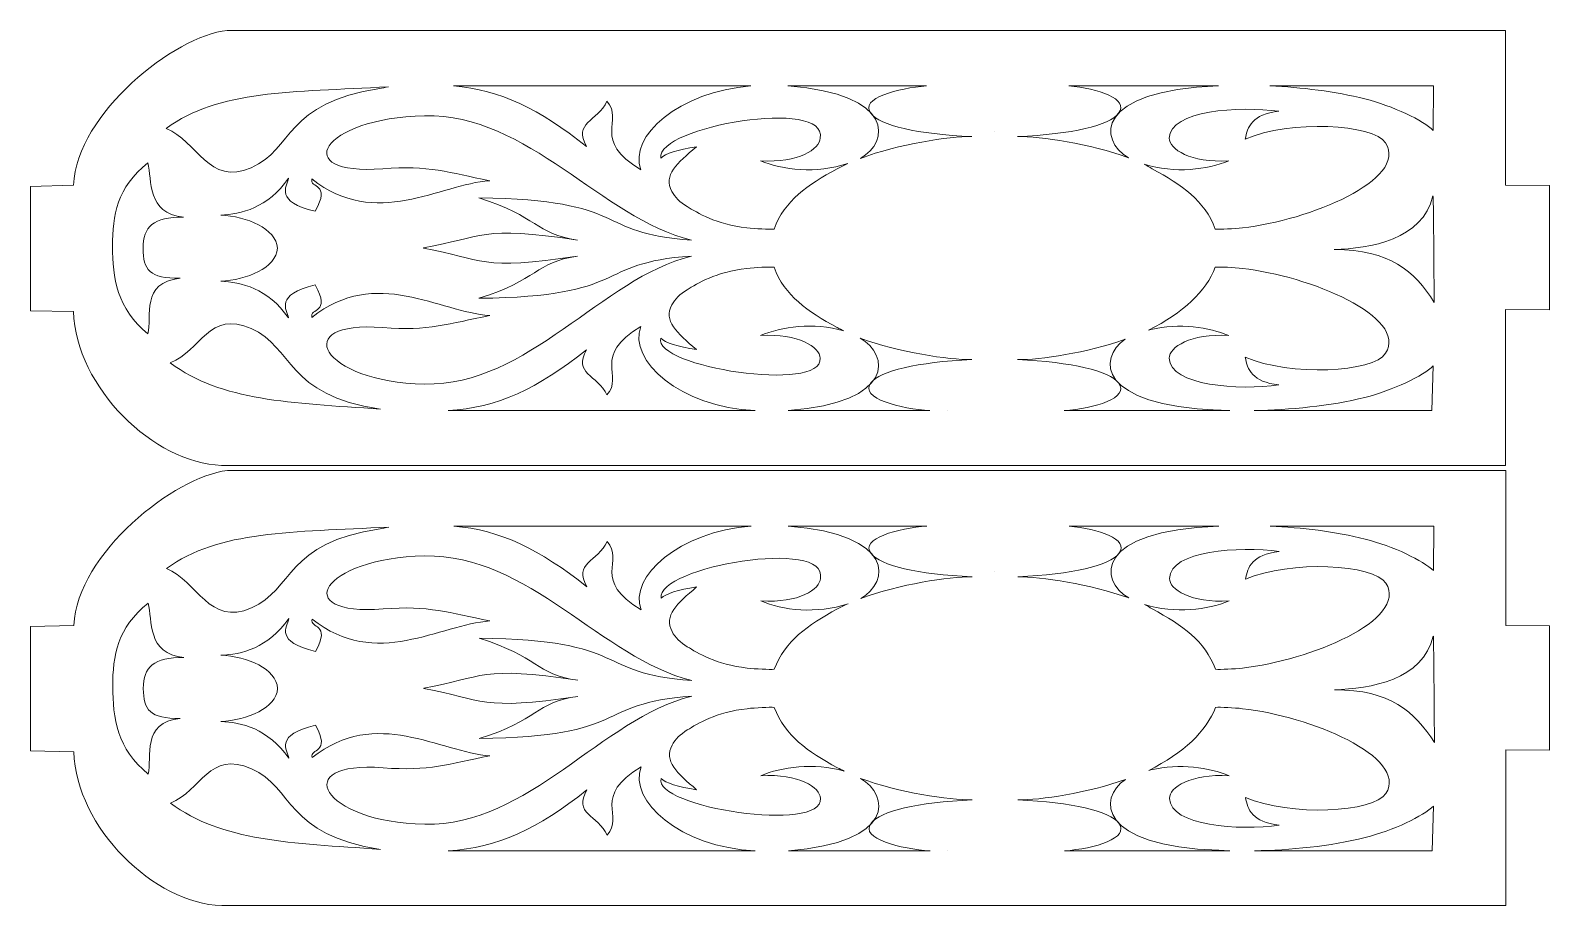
# Model space of a CAD drawing. Header units: millimetres. Extents: x -133 to 298, y -326 to 131.
# Drawn here: x -33.9 to 56.1, y -179.8 to -127.9 of the extents above; entities that cross this region are included whole.
import ezdxf

# ---------------------------------------------------------------- set-up
doc = ezdxf.new("R2010")
doc.units = ezdxf.units.MM
doc.header["$MEASUREMENT"] = 0
doc.layers.add('Layer 1', color=7, linetype='Continuous')

msp = doc.modelspace()

# ---------------------------------------------------------------- linework, layer by layer
at = {"layer": 'Layer 1', "lineweight": 9}
for points, knots in [([(-31.3358, -137.1026), (-31.3358, -137.1026), (-33.8877, -137.1733), (-33.8877, -137.1733), (-33.8877, -137.1733), (-33.8877, -137.1733), (-33.8877, -144.5369), (-33.8877, -144.5369), (-33.8877, -144.5369), (-33.8877, -144.5369), (-31.3385, -144.5839), (-31.3385, -144.5839), (-31.3385, -144.5839), (-31.1793, -149.1111), (-26.5639, -153.5702), (-22.5744, -153.7011), (-22.5744, -153.7011), (-22.5744, -153.7011), (53.4841, -153.7011), (53.4841, -153.7011), (53.4841, -153.7011), (53.4841, -153.7011), (53.4841, -153.67), (53.4841, -153.67), (53.4841, -153.67), (53.4841, -153.67), (53.4841, -152.1153), (53.4841, -152.1153), (53.4841, -152.1153), (53.4841, -152.1153), (53.4841, -144.4715), (53.4841, -144.4715), (53.4841, -144.4715), (53.4841, -144.4715), (56.0725, -144.4886), (56.0725, -144.4886), (56.0725, -144.4886), (56.0725, -144.4886), (56.0725, -137.1252), (56.0725, -137.1252), (56.0725, -137.1252), (56.0725, -137.1252), (53.4841, -137.1026), (53.4841, -137.1026), (53.4841, -137.1026), (53.4841, -137.1026), (53.4841, -129.5187), (53.4841, -129.5187), (53.4841, -129.5187), (53.4841, -129.5187), (53.4841, -127.9329), (53.4841, -127.9329), (53.4841, -127.9329), (53.4841, -127.9329), (51.871, -127.9329), (51.871, -127.9329), (51.871, -127.9329), (51.871, -127.9329), (-22.2374, -127.9329), (-22.2374, -127.9329), (-22.2374, -127.9329), (-22.2374, -127.9329), (-22.2374, -127.9329), (-22.2374, -127.9329), (-22.2374, -127.9329), (-25.3558, -128.2675), (-31.1188, -132.8241), (-31.3358, -137.1026)], [0, 0, 0, 0, 0.0555556, 0.0555556, 0.0555556, 0.0555556, 0.1111111, 0.1111111, 0.1111111, 0.1111111, 0.1666667, 0.1666667, 0.1666667, 0.1666667, 0.2222222, 0.2222222, 0.2222222, 0.2222222, 0.2777778, 0.2777778, 0.2777778, 0.2777778, 0.3333333, 0.3333333, 0.3333333, 0.3333333, 0.3888889, 0.3888889, 0.3888889, 0.3888889, 0.4444444, 0.4444444, 0.4444444, 0.4444444, 0.5, 0.5, 0.5, 0.5, 0.5555556, 0.5555556, 0.5555556, 0.5555556, 0.6111111, 0.6111111, 0.6111111, 0.6111111, 0.6666667, 0.6666667, 0.6666667, 0.6666667, 0.7222222, 0.7222222, 0.7222222, 0.7222222, 0.7777778, 0.7777778, 0.7777778, 0.7777778, 0.8333333, 0.8333333, 0.8333333, 0.8333333, 0.8888889, 0.8888889, 0.8888889, 0.8888889, 1, 1, 1, 1]), ([(49.1874, -133.8561), (49.1874, -133.8561), (49.2129, -131.2216), (49.2129, -131.2216), (49.2129, -131.2216), (49.2129, -131.2216), (39.5206, -131.2215), (39.5206, -131.2215)], [0, 0, 0, 0, 0.3333333, 0.3333333, 0.3333333, 0.3333333, 1, 1, 1, 1]), ([(23.2208, -133.8939), (23.2208, -133.8939), (23.2208, -133.8939), (23.2208, -133.8939), (23.2208, -133.8939), (23.2208, -133.8939), (23.2208, -133.8939), (23.2208, -133.8939)], [0, 0, 0, 0, 0.3333333, 0.3333333, 0.3333333, 0.3333333, 1, 1, 1, 1]), ([(43.336, -140.9158), (45.4252, -140.8542), (48.5874, -140.3345), (49.1808, -137.7384), (49.1808, -137.7384), (49.2127, -137.5984), (49.235, -142.545), (49.2558, -144.0435)], [0, 0, 0, 0, 0.3333333, 0.3333333, 0.3333333, 0.3333333, 1, 1, 1, 1]), ([(-10.6083, -140.823), (-10.6083, -140.823), (-10.6083, -140.8397), (-10.6083, -140.8397), (-10.6083, -140.8397), (-10.6083, -140.8397), (-10.6083, -140.8397), (-10.6083, -140.8397)], [0, 0, 0, 0, 0.3333333, 0.3333333, 0.3333333, 0.3333333, 1, 1, 1, 1]), ([(38.5955, -150.4555), (38.5955, -150.4555), (49.1083, -150.4555), (49.1083, -150.4555), (49.1083, -150.4555), (49.1083, -150.4555), (49.1874, -147.8064), (49.1874, -147.8064)], [0, 0, 0, 0, 0.3333333, 0.3333333, 0.3333333, 0.3333333, 1, 1, 1, 1]), ([(-31.3203, -163.1782), (-31.3203, -163.1782), (-33.8722, -163.2489), (-33.8722, -163.2489), (-33.8722, -163.2489), (-33.8722, -163.2489), (-33.8722, -170.6125), (-33.8722, -170.6125), (-33.8722, -170.6125), (-33.8722, -170.6125), (-31.323, -170.6595), (-31.323, -170.6595), (-31.323, -170.6595), (-31.1638, -175.1867), (-26.5484, -179.6458), (-22.5589, -179.7767), (-22.5589, -179.7767), (-22.5589, -179.7767), (53.4996, -179.7767), (53.4996, -179.7767), (53.4996, -179.7767), (53.4996, -179.7767), (53.4996, -179.7456), (53.4996, -179.7456), (53.4996, -179.7456), (53.4996, -179.7456), (53.4996, -178.1909), (53.4996, -178.1909), (53.4996, -178.1909), (53.4996, -178.1909), (53.4996, -170.5471), (53.4996, -170.5471), (53.4996, -170.5471), (53.4996, -170.5471), (56.088, -170.5642), (56.088, -170.5642), (56.088, -170.5642), (56.088, -170.5642), (56.088, -163.2008), (56.088, -163.2008), (56.088, -163.2008), (56.088, -163.2008), (53.4996, -163.1782), (53.4996, -163.1782), (53.4996, -163.1782), (53.4996, -163.1782), (53.4996, -155.5943), (53.4996, -155.5943), (53.4996, -155.5943), (53.4996, -155.5943), (53.4996, -154.0085), (53.4996, -154.0085), (53.4996, -154.0085), (53.4996, -154.0085), (51.8865, -154.0085), (51.8865, -154.0085), (51.8865, -154.0085), (51.8865, -154.0085), (-22.2219, -154.0085), (-22.2219, -154.0085), (-22.2219, -154.0085), (-22.2219, -154.0085), (-22.2219, -154.0085), (-22.2219, -154.0085), (-22.2219, -154.0085), (-25.3403, -154.3431), (-31.1033, -158.8997), (-31.3203, -163.1782)], [0, 0, 0, 0, 0.0555556, 0.0555556, 0.0555556, 0.0555556, 0.1111111, 0.1111111, 0.1111111, 0.1111111, 0.1666667, 0.1666667, 0.1666667, 0.1666667, 0.2222222, 0.2222222, 0.2222222, 0.2222222, 0.2777778, 0.2777778, 0.2777778, 0.2777778, 0.3333333, 0.3333333, 0.3333333, 0.3333333, 0.3888889, 0.3888889, 0.3888889, 0.3888889, 0.4444444, 0.4444444, 0.4444444, 0.4444444, 0.5, 0.5, 0.5, 0.5, 0.5555556, 0.5555556, 0.5555556, 0.5555556, 0.6111111, 0.6111111, 0.6111111, 0.6111111, 0.6666667, 0.6666667, 0.6666667, 0.6666667, 0.7222222, 0.7222222, 0.7222222, 0.7222222, 0.7777778, 0.7777778, 0.7777778, 0.7777778, 0.8333333, 0.8333333, 0.8333333, 0.8333333, 0.8888889, 0.8888889, 0.8888889, 0.8888889, 1, 1, 1, 1]), ([(49.2029, -159.9317), (49.2029, -159.9317), (49.2284, -157.2972), (49.2284, -157.2972), (49.2284, -157.2972), (49.2284, -157.2972), (39.5361, -157.2971), (39.5361, -157.2971)], [0, 0, 0, 0, 0.3333333, 0.3333333, 0.3333333, 0.3333333, 1, 1, 1, 1]), ([(23.2363, -159.9695), (23.2363, -159.9695), (23.2363, -159.9695), (23.2363, -159.9695), (23.2363, -159.9695), (23.2363, -159.9695), (23.2363, -159.9695), (23.2363, -159.9695)], [0, 0, 0, 0, 0.3333333, 0.3333333, 0.3333333, 0.3333333, 1, 1, 1, 1]), ([(43.3515, -166.9914), (45.4407, -166.9298), (48.6029, -166.4101), (49.1963, -163.814), (49.1963, -163.814), (49.2282, -163.674), (49.2505, -168.6206), (49.2713, -170.1191)], [0, 0, 0, 0, 0.3333333, 0.3333333, 0.3333333, 0.3333333, 1, 1, 1, 1]), ([(-10.5928, -166.8986), (-10.5928, -166.8986), (-10.5928, -166.9153), (-10.5928, -166.9153), (-10.5928, -166.9153), (-10.5928, -166.9153), (-10.5928, -166.9153), (-10.5928, -166.9153)], [0, 0, 0, 0, 0.3333333, 0.3333333, 0.3333333, 0.3333333, 1, 1, 1, 1]), ([(38.611, -176.5311), (38.611, -176.5311), (49.1238, -176.5311), (49.1238, -176.5311), (49.1238, -176.5311), (49.1238, -176.5311), (49.2029, -173.882), (49.2029, -173.882)], [0, 0, 0, 0, 0.3333333, 0.3333333, 0.3333333, 0.3333333, 1, 1, 1, 1])]:
    msp.add_open_spline(points, degree=3, knots=knots, dxfattribs=at)
for points in [[(-12.6767, -131.2776), (-18.4091, -131.5896), (-22.7553, -131.4655), (-25.8484, -133.7404)], [(-13.1855, -131.3773), (-13.1017, -131.3648), (-12.8501, -131.3068), (-12.6767, -131.2776)], [(-13.1855, -131.3773), (-13.1017, -131.3648), (-12.8501, -131.3068), (-12.6767, -131.2776)], [(-12.6767, -131.2776), (-12.6767, -131.2776), (-12.6767, -131.2776), (-12.6767, -131.2776)], [(-12.6767, -131.2776), (-12.6767, -131.2776), (-12.6767, -131.2776), (-12.6767, -131.2776)], [(-8.8334, -131.2211), (-6.0534, -131.4575), (-3.755, -132.594), (-0.9433, -134.8119)], [(8.7895, -131.2213), (8.7895, -131.2213), (-8.8334, -131.2211), (-8.8334, -131.2211)], [(2.2719, -136.187), (1.5027, -134.2201), (4.5539, -131.5381), (8.7895, -131.2213)], [(8.7895, -131.2213), (8.7895, -131.2213), (8.7895, -131.2213), (8.7895, -131.2213)], [(8.7895, -131.2213), (8.7895, -131.2213), (8.7895, -131.2213), (8.7895, -131.2213)], [(19.194, -131.2214), (19.194, -131.2214), (10.9716, -131.2213), (10.9716, -131.2213)], [(10.9716, -131.2213), (17.3663, -131.7189), (16.9882, -134.549), (15.2702, -135.5137)], [(15.8851, -132.8457), (15.2052, -131.9497), (17.5011, -131.3557), (19.194, -131.2214)], [(36.4735, -131.2215), (36.4735, -131.2215), (27.6101, -131.2215), (27.6101, -131.2215)], [(27.6101, -131.2215), (29.3514, -131.3764), (31.2071, -131.9896), (30.5575, -132.8457)], [(27.6101, -131.2215), (29.3514, -131.3764), (31.2071, -131.9896), (30.5575, -132.8457)], [(31.1478, -135.4789), (29.376, -134.4489), (29.0775, -131.4932), (36.4735, -131.2215)], [(39.5206, -131.2215), (41.3734, -131.3024), (43.399, -131.5505), (45.1518, -131.9905)], [(-20.8091, -136.0711), (-18.2986, -134.9649), (-18.8089, -132.2061), (-13.1855, -131.3773)], [(-0.9433, -134.8119), (-1.7744, -133.4084), (-0.3065, -133.3318), (0.26, -132.1324)], [(0.26, -132.1324), (1.2894, -133.2839), (-0.6867, -134.4285), (2.2719, -136.187)], [(12.8821, -134.3148), (13.3795, -131.9019), (3.2004, -133.6147), (3.4477, -135.4948)], [(45.1518, -131.9905), (46.7811, -132.3992), (48.6337, -133.2845), (49.1874, -133.8561)], [(-13.0163, -136.1254), (-18.6131, -136.567), (-16.6956, -133.1049), (-10.543, -132.9904)], [(-10.543, -132.9904), (-4.3897, -132.876), (-0.0685, -139.0384), (5.2612, -140.365)], [(21.8659, -134.2255), (18.6357, -134.0848), (16.4263, -133.5591), (15.8851, -132.8457)], [(30.5575, -132.8457), (30.0158, -133.5591), (27.8062, -134.0848), (24.5761, -134.2255)], [(40.0586, -132.7272), (37.6943, -132.398), (33.5979, -132.6716), (33.5598, -134.3148)], [(38.0635, -134.3709), (38.1812, -133.6529), (38.4678, -132.9055), (40.0586, -132.7272)], [(-25.8484, -133.7404), (-24.0187, -134.4691), (-23.3121, -137.1738), (-20.8091, -136.0711)], [(23.2208, -133.8939), (23.2208, -133.8939), (23.2208, -133.8939), (23.2208, -133.8939)], [(46.377, -134.6004), (45.6764, -133.4689), (40.6995, -133.2248), (38.0635, -134.3709)], [(3.4477, -135.4948), (3.717, -135.2347), (4.4462, -134.9884), (5.5563, -134.827)], [(5.5563, -134.827), (4.3831, -135.8133), (3.6016, -136.5234), (4.0983, -137.467)], [(9.3563, -135.6559), (11.6185, -135.7904), (12.8766, -134.9603), (12.8821, -134.3148)], [(15.2702, -135.5137), (17.5469, -134.6638), (20.496, -134.2113), (21.8659, -134.2255)], [(24.5761, -134.2255), (25.9351, -134.2112), (28.8788, -134.6421), (31.1478, -135.4789)], [(33.5598, -134.3148), (33.5454, -134.9605), (34.8237, -135.7904), (37.0855, -135.6559)], [(37.8927, -139.6279), (41.8254, -139.196), (47.7322, -136.7907), (46.377, -134.6004)], [(-26.93, -135.7819), (-28.7565, -137.2526), (-29.0255, -138.8754), (-29.0255, -140.7281)], [(-24.8123, -139.0013), (-27.0239, -138.7748), (-26.667, -136.8045), (-26.93, -135.7819)], [(-26.93, -135.7819), (-26.93, -135.7819), (-26.93, -135.7819), (-26.93, -135.7819)], [(-26.93, -135.7819), (-26.93, -135.7819), (-26.93, -135.7819), (-26.93, -135.7819)], [(14.5263, -135.8172), (12.6454, -136.4516), (10.6503, -136.1991), (9.3563, -135.6559)], [(13.9009, -136.1246), (14.0972, -136.0181), (14.3071, -135.9155), (14.5263, -135.8172)], [(13.9009, -136.1246), (14.0972, -136.0181), (14.3071, -135.9155), (14.5263, -135.8172)], [(14.5263, -135.8172), (14.5263, -135.8172), (14.5263, -135.8172), (14.5263, -135.8172)], [(14.5263, -135.8172), (14.5263, -135.8172), (14.5263, -135.8172), (14.5263, -135.8172)], [(15.2702, -135.5137), (15.2702, -135.5137), (15.2702, -135.5137), (15.2702, -135.5137)], [(15.2702, -135.5137), (15.2702, -135.5137), (15.2702, -135.5137), (15.2702, -135.5137)], [(31.1478, -135.4789), (31.1478, -135.4789), (31.1478, -135.4789), (31.1478, -135.4789)], [(31.1478, -135.4789), (31.1478, -135.4789), (31.1478, -135.4789), (31.1478, -135.4789)], [(37.0855, -135.6559), (35.8266, -136.1843), (33.9088, -136.4288), (32.0738, -135.8577)], [(32.0738, -135.8577), (32.0738, -135.8577), (32.0738, -135.8577), (32.0738, -135.8577)], [(32.0738, -135.8577), (32.2506, -135.9396), (32.3804, -136.0376), (32.5408, -136.1246)], [(32.0738, -135.8577), (32.0738, -135.8577), (32.0738, -135.8577), (32.0738, -135.8577)], [(32.0738, -135.8577), (32.2506, -135.9396), (32.3804, -136.0376), (32.5408, -136.1246)], [(-22.6161, -138.8689), (-21.4182, -138.8269), (-19.8248, -138.4504), (-18.5941, -136.6954)], [(-18.5941, -136.6954), (-18.7213, -137.2064), (-19.4281, -138.0685), (-17.0178, -138.6496)], [(-17.0178, -138.6496), (-16.0624, -136.9255), (-17.3759, -137.3154), (-17.2122, -136.7286)], [(-17.2122, -136.7286), (-13.4319, -139.7581), (-9.6371, -137.0357), (-6.6865, -136.8366)], [(-6.6865, -136.8366), (-9.098, -136.3613), (-10.3061, -135.9115), (-13.0163, -136.1254)], [(10.1527, -139.704), (10.8041, -137.9996), (12.0979, -137.1041), (13.9009, -136.1246)], [(32.5408, -136.1246), (34.3445, -137.1041), (35.6382, -137.9996), (36.2895, -139.704)], [(4.0983, -137.467), (4.2779, -137.8089), (4.589, -138.1137), (5.0029, -138.3649)], [(-7.3213, -137.8583), (-3.8165, -138.9494), (-4.0011, -139.9874), (-1.4791, -140.3562)], [(5.2612, -140.365), (-0.5964, -139.953), (1.719, -137.9603), (-7.3213, -137.8583)], [(5.0029, -138.3649), (5.6117, -138.7348), (6.7056, -139.4256), (8.549, -139.6279)], [(-27.2147, -140.8386), (-27.2123, -139.5654), (-26.6121, -138.9837), (-24.8123, -139.0013)], [(-19.2602, -140.8386), (-19.3306, -139.6656), (-21.061, -138.9571), (-22.6161, -138.8689)], [(-1.4791, -140.3562), (-7.2385, -139.4669), (-7.0665, -140.1828), (-10.6083, -140.823)], [(8.549, -139.6279), (9.0456, -139.6823), (9.8738, -139.7259), (10.1527, -139.704)], [(36.2895, -139.704), (36.5684, -139.7259), (37.3969, -139.6823), (37.8927, -139.6279)], [(-29.0255, -140.7281), (-29.0255, -142.5788), (-28.7515, -144.4369), (-26.9288, -145.9066)], [(-25.0254, -142.6143), (-26.8252, -142.6322), (-27.2123, -142.1118), (-27.2147, -140.8386)], [(-22.6161, -142.7938), (-21.061, -142.7054), (-19.3306, -142.0114), (-19.2602, -140.8386)], [(-10.6083, -140.8397), (-7.0665, -141.4799), (-7.2385, -142.1956), (-1.4791, -141.3063)], [(49.2557, -144.0435), (48.0713, -142.197), (46.6232, -140.9158), (43.336, -140.9158)], [(-6.6865, -144.8259), (-9.6371, -144.627), (-13.4319, -141.9047), (-17.2122, -144.9341)], [(5.2612, -141.2977), (-0.0685, -142.6244), (-4.3897, -148.9967), (-10.543, -148.8823)], [(-7.3213, -143.8044), (1.719, -143.7023), (-0.5964, -141.7097), (5.2612, -141.2977)], [(-1.4791, -141.3063), (-4.0011, -141.6752), (-3.8165, -142.7133), (-7.3213, -143.8044)], [(8.549, -142.0348), (6.7056, -142.2371), (5.6117, -142.9277), (5.0029, -143.2978)], [(10.1527, -141.9586), (9.8738, -141.9367), (9.0456, -141.9803), (8.549, -142.0348)], [(13.9009, -145.5379), (12.0979, -144.5586), (10.8041, -143.6632), (10.1527, -141.9586)], [(36.2895, -141.9586), (35.745, -143.3828), (34.3794, -144.6613), (32.34, -145.6883)], [(37.8927, -142.0348), (37.3969, -141.9803), (36.5684, -141.9367), (36.2895, -141.9586)], [(46.377, -147.0623), (47.7322, -144.872), (41.8254, -142.4665), (37.8927, -142.0348)], [(-26.9288, -145.9066), (-26.6732, -144.9134), (-27.3676, -142.8539), (-25.0254, -142.6143)], [(-18.5941, -144.9672), (-19.8248, -143.2125), (-21.4182, -142.8358), (-22.6161, -142.7938)], [(-17.0178, -143.0131), (-19.4281, -143.5941), (-18.7213, -144.4563), (-18.5941, -144.9672)], [(-17.2122, -144.9341), (-17.3759, -144.3473), (-16.0624, -144.7372), (-17.0178, -143.0131)], [(5.0029, -143.2978), (4.589, -143.5491), (4.2779, -143.8538), (4.0983, -144.1956)], [(-20.8091, -145.5915), (-23.3121, -144.4887), (-23.7813, -146.8986), (-25.6111, -147.6272)], [(-13.0163, -145.5374), (-10.3061, -145.7511), (-9.098, -145.3012), (-6.6865, -144.8259)], [(4.0983, -144.1956), (3.6016, -145.1393), (4.3831, -145.8494), (5.5563, -146.8356)], [(-13.1583, -150.3676), (-18.7824, -149.5388), (-18.2991, -146.6978), (-20.8091, -145.5915)], [(-10.543, -148.8823), (-16.6956, -148.7678), (-18.6131, -145.0958), (-13.0163, -145.5374)], [(2.2719, -145.4761), (-0.6867, -147.2346), (1.2894, -148.3793), (0.26, -149.5306)], [(9.0273, -150.4564), (4.6206, -150.2555), (1.483, -147.4929), (2.2719, -145.4761)], [(9.3563, -146.0066), (10.5879, -145.4901), (12.4878, -145.2102), (14.2855, -145.734)], [(14.2855, -145.734), (14.1528, -145.6703), (14.0244, -145.6049), (13.9009, -145.5379)], [(14.2855, -145.734), (14.1528, -145.6703), (14.0244, -145.6049), (13.9009, -145.5379)], [(14.2855, -145.734), (14.2855, -145.734), (14.2855, -145.734), (14.2855, -145.734)], [(14.2855, -145.734), (14.2855, -145.734), (14.2855, -145.734), (14.2855, -145.734)], [(32.34, -145.6883), (32.3812, -145.6777), (32.4219, -145.6677), (32.4621, -145.6579)], [(32.34, -145.6883), (32.3812, -145.6777), (32.4219, -145.6677), (32.4621, -145.6579)], [(32.34, -145.6883), (32.34, -145.6883), (32.34, -145.6883), (32.34, -145.6883)], [(32.34, -145.6883), (32.34, -145.6883), (32.34, -145.6883), (32.34, -145.6883)], [(32.4621, -145.6579), (34.1588, -145.2527), (35.9287, -145.5214), (37.0855, -146.0066)], [(3.4477, -146.1679), (2.9555, -147.8712), (13.0741, -149.4351), (12.8821, -147.3479)], [(5.5563, -146.8356), (4.4462, -146.6743), (3.717, -146.4281), (3.4477, -146.1679)], [(12.8821, -147.3479), (12.8766, -146.7024), (11.6185, -145.8722), (9.3563, -146.0066)], [(15.2549, -146.1618), (16.9735, -147.1284), (17.38, -149.9583), (10.9874, -150.4558)], [(15.2549, -146.1618), (15.2549, -146.1618), (15.2549, -146.1618), (15.2549, -146.1618)], [(21.8659, -147.4376), (20.5013, -147.4515), (17.5281, -147.006), (15.2549, -146.1618)], [(15.2549, -146.1618), (15.2549, -146.1618), (15.2549, -146.1618), (15.2549, -146.1618)], [(30.9499, -146.2299), (28.7057, -147.0277), (25.9014, -147.4509), (24.5761, -147.4373)], [(36.4733, -150.4262), (29.2897, -150.1626), (29.3157, -147.3323), (30.9499, -146.2299)], [(30.9499, -146.2299), (30.9499, -146.2299), (30.9499, -146.2299), (30.9499, -146.2299)], [(30.9499, -146.2299), (30.9499, -146.2299), (30.9499, -146.2299), (30.9499, -146.2299)], [(37.0855, -146.0066), (34.8237, -145.8722), (33.5454, -146.7023), (33.5598, -147.3479)], [(-0.9433, -146.8514), (-3.868, -149.1589), (-6.2171, -150.2844), (-9.1544, -150.4568)], [(0.26, -149.5306), (-0.3065, -148.3313), (-1.7744, -148.2547), (-0.9433, -146.8514)], [(15.8851, -148.8174), (16.4263, -148.1037), (18.6357, -147.5781), (21.8659, -147.4376)], [(24.5761, -147.4373), (27.8062, -147.5779), (30.0158, -148.1035), (30.5575, -148.8169)], [(33.5598, -147.3479), (33.5979, -148.9912), (37.6943, -149.2647), (40.0586, -148.9355)], [(38.0635, -147.2917), (40.6995, -148.438), (45.6764, -148.1939), (46.377, -147.0623)], [(40.0586, -148.9355), (38.4678, -148.757), (38.1812, -148.0098), (38.0635, -147.2917)], [(-25.6112, -147.6272), (-22.5558, -149.8923), (-18.523, -149.9962), (-13.1583, -150.3676)], [(49.1874, -147.8064), (48.6337, -148.378), (46.7811, -149.2635), (45.1518, -149.6722)], [(19.3835, -150.4558), (17.6822, -150.3467), (15.1826, -149.7418), (15.8851, -148.8174)], [(30.5575, -148.8169), (31.2333, -149.7082), (29.1368, -150.3325), (27.3414, -150.4557)], [(45.1518, -149.6722), (43.1037, -150.1863), (40.6742, -150.4125), (38.5955, -150.4555)], [(-13.1583, -150.3676), (-13.1583, -150.3676), (-13.1583, -150.3676), (-13.1583, -150.3676)], [(-13.1583, -150.3676), (-13.1583, -150.3676), (-13.1583, -150.3676), (-13.1583, -150.3676)], [(-9.1544, -150.4568), (-9.1544, -150.4568), (-9.1544, -150.4564), (-9.1544, -150.4564)], [(-9.1544, -150.4564), (-9.1544, -150.4564), (9.0273, -150.4564), (9.0273, -150.4564)], [(-9.1544, -150.4568), (-9.1544, -150.4568), (-9.1544, -150.4564), (-9.1544, -150.4564)], [(10.9874, -150.4558), (10.9874, -150.4558), (19.3835, -150.4558), (19.3835, -150.4558)], [(20.4095, -150.4557), (20.4095, -150.4557), (20.4095, -150.4557), (20.4095, -150.4557)], [(20.4095, -150.4557), (20.4095, -150.4557), (20.4095, -150.4557), (20.4095, -150.4557)], [(27.3414, -150.4557), (27.3414, -150.4557), (37.143, -150.4555), (37.143, -150.4555)], [(37.143, -150.4555), (36.9121, -150.4517), (36.6857, -150.434), (36.4733, -150.4262)], [(37.143, -150.4555), (36.9121, -150.4517), (36.6857, -150.434), (36.4733, -150.4262)], [(38.5955, -150.4555), (38.5955, -150.4555), (38.5955, -150.4555), (38.5955, -150.4555)], [(38.5955, -150.4555), (38.5955, -150.4555), (38.5955, -150.4555), (38.5955, -150.4555)], [(-12.6612, -157.3532), (-18.3936, -157.6652), (-22.7398, -157.5411), (-25.8329, -159.816)], [(-20.7936, -162.1467), (-18.2831, -161.0405), (-18.7934, -158.2817), (-13.17, -157.4529)], [(-13.17, -157.4529), (-13.0862, -157.4404), (-12.8346, -157.3824), (-12.6612, -157.3532)], [(-13.17, -157.4529), (-13.0862, -157.4404), (-12.8346, -157.3824), (-12.6612, -157.3532)], [(-12.6612, -157.3532), (-12.6612, -157.3532), (-12.6612, -157.3532), (-12.6612, -157.3532)], [(-12.6612, -157.3532), (-12.6612, -157.3532), (-12.6612, -157.3532), (-12.6612, -157.3532)], [(-8.8179, -157.2967), (-6.0379, -157.5331), (-3.7395, -158.6696), (-0.9278, -160.8875)], [(8.805, -157.2969), (8.805, -157.2969), (-8.8179, -157.2967), (-8.8179, -157.2967)], [(2.2874, -162.2626), (1.5182, -160.2957), (4.5694, -157.6137), (8.805, -157.2969)], [(8.805, -157.2969), (8.805, -157.2969), (8.805, -157.2969), (8.805, -157.2969)], [(8.805, -157.2969), (8.805, -157.2969), (8.805, -157.2969), (8.805, -157.2969)], [(19.2095, -157.297), (19.2095, -157.297), (10.9871, -157.2969), (10.9871, -157.2969)], [(10.9871, -157.2969), (17.3818, -157.7945), (17.0037, -160.6246), (15.2857, -161.5893)], [(15.9006, -158.9213), (15.2207, -158.0253), (17.5166, -157.4313), (19.2095, -157.297)], [(36.489, -157.2971), (36.489, -157.2971), (27.6256, -157.2971), (27.6256, -157.2971)], [(27.6256, -157.2971), (29.3669, -157.452), (31.2226, -158.0652), (30.573, -158.9213)], [(27.6256, -157.2971), (29.3669, -157.452), (31.2226, -158.0652), (30.573, -158.9213)], [(31.1633, -161.5545), (29.3915, -160.5245), (29.093, -157.5688), (36.489, -157.2971)], [(39.5361, -157.2971), (41.3889, -157.378), (43.4145, -157.6261), (45.1673, -158.0661)], [(-0.9278, -160.8875), (-1.7589, -159.484), (-0.291, -159.4074), (0.2755, -158.208)], [(0.2755, -158.208), (1.3049, -159.3595), (-0.6712, -160.5041), (2.2874, -162.2626)], [(12.8976, -160.3904), (13.395, -157.9775), (3.2159, -159.6903), (3.4632, -161.5704)], [(45.1673, -158.0661), (46.7966, -158.4748), (48.6492, -159.3601), (49.2029, -159.9317)], [(-13.0008, -162.201), (-18.5976, -162.6426), (-16.6801, -159.1805), (-10.5275, -159.066)], [(-10.5275, -159.066), (-4.3742, -158.9516), (-0.053, -165.114), (5.2767, -166.4406)], [(21.8814, -160.3011), (18.6512, -160.1604), (16.4418, -159.6347), (15.9006, -158.9213)], [(30.573, -158.9213), (30.0313, -159.6347), (27.8217, -160.1604), (24.5916, -160.3011)], [(40.0741, -158.8028), (37.7098, -158.4736), (33.6134, -158.7472), (33.5753, -160.3904)], [(38.079, -160.4465), (38.1967, -159.7285), (38.4833, -158.9811), (40.0741, -158.8028)], [(-25.8329, -159.816), (-24.0032, -160.5447), (-23.2966, -163.2494), (-20.7936, -162.1467)], [(23.2363, -159.9695), (23.2363, -159.9695), (23.2363, -159.9695), (23.2363, -159.9695)], [(46.3925, -160.676), (45.6919, -159.5445), (40.715, -159.3004), (38.079, -160.4465)], [(3.4632, -161.5704), (3.7325, -161.3103), (4.4617, -161.064), (5.5718, -160.9026)], [(5.5718, -160.9026), (4.3986, -161.8889), (3.6171, -162.599), (4.1138, -163.5426)], [(9.3718, -161.7315), (11.634, -161.866), (12.8921, -161.0359), (12.8976, -160.3904)], [(15.2857, -161.5893), (17.5624, -160.7394), (20.5115, -160.2869), (21.8814, -160.3011)], [(24.5916, -160.3011), (25.9506, -160.2868), (28.8943, -160.7177), (31.1633, -161.5545)], [(33.5753, -160.3904), (33.5609, -161.0361), (34.8392, -161.866), (37.101, -161.7315)], [(37.9082, -165.7035), (41.8409, -165.2716), (47.7477, -162.8663), (46.3925, -160.676)], [(-26.9145, -161.8575), (-28.741, -163.3282), (-29.01, -164.951), (-29.01, -166.8037)], [(-24.7968, -165.0769), (-27.0084, -164.8504), (-26.6515, -162.8801), (-26.9145, -161.8575)], [(-26.9145, -161.8575), (-26.9145, -161.8575), (-26.9145, -161.8575), (-26.9145, -161.8575)], [(-26.9145, -161.8575), (-26.9145, -161.8575), (-26.9145, -161.8575), (-26.9145, -161.8575)], [(14.5418, -161.8928), (12.6609, -162.5272), (10.6658, -162.2747), (9.3718, -161.7315)], [(13.9164, -162.2002), (14.1127, -162.0937), (14.3226, -161.9911), (14.5418, -161.8928)], [(13.9164, -162.2002), (14.1127, -162.0937), (14.3226, -161.9911), (14.5418, -161.8928)], [(14.5418, -161.8928), (14.5418, -161.8928), (14.5418, -161.8928), (14.5418, -161.8928)], [(14.5418, -161.8928), (14.5418, -161.8928), (14.5418, -161.8928), (14.5418, -161.8928)], [(15.2857, -161.5893), (15.2857, -161.5893), (15.2857, -161.5893), (15.2857, -161.5893)], [(15.2857, -161.5893), (15.2857, -161.5893), (15.2857, -161.5893), (15.2857, -161.5893)], [(31.1633, -161.5545), (31.1633, -161.5545), (31.1633, -161.5545), (31.1633, -161.5545)], [(31.1633, -161.5545), (31.1633, -161.5545), (31.1633, -161.5545), (31.1633, -161.5545)], [(37.101, -161.7315), (35.8421, -162.2599), (33.9243, -162.5044), (32.0893, -161.9333)], [(32.0893, -161.9333), (32.0893, -161.9333), (32.0893, -161.9333), (32.0893, -161.9333)], [(32.0893, -161.9333), (32.2661, -162.0152), (32.3959, -162.1132), (32.5563, -162.2002)], [(32.0893, -161.9333), (32.0893, -161.9333), (32.0893, -161.9333), (32.0893, -161.9333)], [(32.0893, -161.9333), (32.2661, -162.0152), (32.3959, -162.1132), (32.5563, -162.2002)], [(-22.6006, -164.9445), (-21.4027, -164.9025), (-19.8093, -164.526), (-18.5786, -162.771)], [(-18.5786, -162.771), (-18.7058, -163.282), (-19.4126, -164.1441), (-17.0023, -164.7252)], [(-17.0023, -164.7252), (-16.0469, -163.0011), (-17.3604, -163.391), (-17.1967, -162.8042)], [(-17.1967, -162.8042), (-13.4164, -165.8337), (-9.6216, -163.1113), (-6.671, -162.9122)], [(-6.671, -162.9122), (-9.0825, -162.4369), (-10.2906, -161.9871), (-13.0008, -162.201)], [(10.1682, -165.7796), (10.8196, -164.0752), (12.1134, -163.1797), (13.9164, -162.2002)], [(32.5563, -162.2002), (34.36, -163.1797), (35.6537, -164.0752), (36.305, -165.7796)], [(4.1138, -163.5426), (4.2934, -163.8845), (4.6045, -164.1893), (5.0184, -164.4405)], [(-7.3058, -163.9339), (-3.801, -165.025), (-3.9856, -166.063), (-1.4636, -166.4318)], [(5.2767, -166.4406), (-0.5809, -166.0286), (1.7345, -164.0359), (-7.3058, -163.9339)], [(5.0184, -164.4405), (5.6272, -164.8104), (6.7211, -165.5012), (8.5645, -165.7035)], [(-27.1992, -166.9142), (-27.1968, -165.641), (-26.5966, -165.0593), (-24.7968, -165.0769)], [(-19.2447, -166.9142), (-19.3151, -165.7412), (-21.0455, -165.0327), (-22.6006, -164.9445)], [(-1.4636, -166.4318), (-7.223, -165.5425), (-7.051, -166.2584), (-10.5928, -166.8986)], [(8.5645, -165.7035), (9.0611, -165.7579), (9.8893, -165.8015), (10.1682, -165.7796)], [(36.305, -165.7796), (36.5839, -165.8015), (37.4124, -165.7579), (37.9082, -165.7035)], [(-29.01, -166.8037), (-29.01, -168.6544), (-28.736, -170.5125), (-26.9133, -171.9822)], [(-25.0099, -168.6899), (-26.8097, -168.7078), (-27.1968, -168.1874), (-27.1992, -166.9142)], [(-22.6006, -168.8694), (-21.0455, -168.781), (-19.3151, -168.087), (-19.2447, -166.9142)], [(-10.5928, -166.9153), (-7.051, -167.5555), (-7.223, -168.2712), (-1.4636, -167.3819)], [(49.2712, -170.1191), (48.0868, -168.2726), (46.6387, -166.9914), (43.3515, -166.9914)], [(-6.671, -170.9015), (-9.6216, -170.7026), (-13.4164, -167.9803), (-17.1967, -171.0097)], [(5.2767, -167.3733), (-0.053, -168.7), (-4.3742, -175.0723), (-10.5275, -174.9579)], [(-7.3058, -169.88), (1.7345, -169.7779), (-0.5809, -167.7853), (5.2767, -167.3733)], [(-1.4636, -167.3819), (-3.9856, -167.7508), (-3.801, -168.7889), (-7.3058, -169.88)], [(8.5645, -168.1104), (6.7211, -168.3127), (5.6272, -169.0033), (5.0184, -169.3734)], [(10.1682, -168.0342), (9.8893, -168.0123), (9.0611, -168.0559), (8.5645, -168.1104)], [(13.9164, -171.6135), (12.1134, -170.6342), (10.8196, -169.7388), (10.1682, -168.0342)], [(36.305, -168.0342), (35.7605, -169.4584), (34.3949, -170.7369), (32.3555, -171.7639)], [(37.9082, -168.1104), (37.4124, -168.0559), (36.5839, -168.0123), (36.305, -168.0342)], [(46.3925, -173.1379), (47.7477, -170.9476), (41.8409, -168.5421), (37.9082, -168.1104)], [(-26.9133, -171.9822), (-26.6577, -170.989), (-27.3521, -168.9295), (-25.0099, -168.6899)], [(-18.5786, -171.0428), (-19.8093, -169.2881), (-21.4027, -168.9114), (-22.6006, -168.8694)], [(-17.0023, -169.0887), (-19.4126, -169.6697), (-18.7058, -170.5319), (-18.5786, -171.0428)], [(-17.1967, -171.0097), (-17.3604, -170.4229), (-16.0469, -170.8128), (-17.0023, -169.0887)], [(5.0184, -169.3734), (4.6045, -169.6247), (4.2934, -169.9294), (4.1138, -170.2712)], [(-20.7936, -171.6671), (-23.2966, -170.5643), (-23.7658, -172.9742), (-25.5956, -173.7028)], [(-13.0008, -171.613), (-10.2906, -171.8267), (-9.0825, -171.3768), (-6.671, -170.9015)], [(4.1138, -170.2712), (3.6171, -171.2149), (4.3986, -171.925), (5.5718, -172.9112)], [(-13.1428, -176.4432), (-18.7669, -175.6144), (-18.2836, -172.7734), (-20.7936, -171.6671)], [(-10.5275, -174.9579), (-16.6801, -174.8434), (-18.5976, -171.1714), (-13.0008, -171.613)], [(2.2874, -171.5517), (-0.6712, -173.3102), (1.3049, -174.4549), (0.2755, -175.6062)], [(9.0428, -176.532), (4.6361, -176.3311), (1.4985, -173.5685), (2.2874, -171.5517)], [(9.3718, -172.0822), (10.6034, -171.5657), (12.5033, -171.2858), (14.301, -171.8096)], [(14.301, -171.8096), (14.1683, -171.7459), (14.0399, -171.6805), (13.9164, -171.6135)], [(14.301, -171.8096), (14.1683, -171.7459), (14.0399, -171.6805), (13.9164, -171.6135)], [(14.301, -171.8096), (14.301, -171.8096), (14.301, -171.8096), (14.301, -171.8096)], [(14.301, -171.8096), (14.301, -171.8096), (14.301, -171.8096), (14.301, -171.8096)], [(32.3555, -171.7639), (32.3967, -171.7533), (32.4374, -171.7433), (32.4776, -171.7335)], [(32.3555, -171.7639), (32.3967, -171.7533), (32.4374, -171.7433), (32.4776, -171.7335)], [(32.3555, -171.7639), (32.3555, -171.7639), (32.3555, -171.7639), (32.3555, -171.7639)], [(32.3555, -171.7639), (32.3555, -171.7639), (32.3555, -171.7639), (32.3555, -171.7639)], [(32.4776, -171.7335), (34.1743, -171.3283), (35.9442, -171.597), (37.101, -172.0822)], [(3.4632, -172.2435), (2.971, -173.9468), (13.0896, -175.5107), (12.8976, -173.4235)], [(5.5718, -172.9112), (4.4617, -172.7499), (3.7325, -172.5037), (3.4632, -172.2435)], [(12.8976, -173.4235), (12.8921, -172.778), (11.634, -171.9478), (9.3718, -172.0822)], [(15.2704, -172.2374), (16.989, -173.204), (17.3955, -176.0339), (11.0029, -176.5314)], [(15.2704, -172.2374), (15.2704, -172.2374), (15.2704, -172.2374), (15.2704, -172.2374)], [(21.8814, -173.5132), (20.5168, -173.5271), (17.5436, -173.0816), (15.2704, -172.2374)], [(15.2704, -172.2374), (15.2704, -172.2374), (15.2704, -172.2374), (15.2704, -172.2374)], [(30.9654, -172.3055), (28.7212, -173.1033), (25.9169, -173.5265), (24.5916, -173.5129)], [(36.4888, -176.5018), (29.3052, -176.2382), (29.3312, -173.4079), (30.9654, -172.3055)], [(30.9654, -172.3055), (30.9654, -172.3055), (30.9654, -172.3055), (30.9654, -172.3055)], [(30.9654, -172.3055), (30.9654, -172.3055), (30.9654, -172.3055), (30.9654, -172.3055)], [(37.101, -172.0822), (34.8392, -171.9478), (33.5609, -172.7779), (33.5753, -173.4235)], [(-0.9278, -172.927), (-3.8525, -175.2345), (-6.2016, -176.36), (-9.1389, -176.5324)], [(0.2755, -175.6062), (-0.291, -174.4069), (-1.7589, -174.3303), (-0.9278, -172.927)], [(15.9006, -174.893), (16.4418, -174.1793), (18.6512, -173.6537), (21.8814, -173.5132)], [(24.5916, -173.5129), (27.8217, -173.6535), (30.0313, -174.1791), (30.573, -174.8925)], [(33.5753, -173.4235), (33.6134, -175.0668), (37.7098, -175.3403), (40.0741, -175.0111)], [(38.079, -173.3673), (40.715, -174.5136), (45.6919, -174.2695), (46.3925, -173.1379)], [(40.0741, -175.0111), (38.4833, -174.8326), (38.1967, -174.0854), (38.079, -173.3673)], [(-25.5957, -173.7028), (-22.5403, -175.9679), (-18.5075, -176.0718), (-13.1428, -176.4432)], [(49.2029, -173.882), (48.6492, -174.4536), (46.7966, -175.3391), (45.1673, -175.7478)], [(19.399, -176.5314), (17.6977, -176.4223), (15.1981, -175.8174), (15.9006, -174.893)], [(30.573, -174.8925), (31.2488, -175.7838), (29.1523, -176.4081), (27.3569, -176.5313)], [(45.1673, -175.7478), (43.1192, -176.2619), (40.6897, -176.4881), (38.611, -176.5311)], [(-13.1428, -176.4432), (-13.1428, -176.4432), (-13.1428, -176.4432), (-13.1428, -176.4432)], [(-13.1428, -176.4432), (-13.1428, -176.4432), (-13.1428, -176.4432), (-13.1428, -176.4432)], [(-9.1389, -176.5324), (-9.1389, -176.5324), (-9.1389, -176.532), (-9.1389, -176.532)], [(-9.1389, -176.532), (-9.1389, -176.532), (9.0428, -176.532), (9.0428, -176.532)], [(-9.1389, -176.5324), (-9.1389, -176.5324), (-9.1389, -176.532), (-9.1389, -176.532)], [(11.0029, -176.5314), (11.0029, -176.5314), (19.399, -176.5314), (19.399, -176.5314)], [(20.425, -176.5313), (20.425, -176.5313), (20.425, -176.5313), (20.425, -176.5313)], [(20.425, -176.5313), (20.425, -176.5313), (20.425, -176.5313), (20.425, -176.5313)], [(27.3569, -176.5313), (27.3569, -176.5313), (37.1585, -176.5311), (37.1585, -176.5311)], [(37.1585, -176.5311), (36.9276, -176.5273), (36.7012, -176.5096), (36.4888, -176.5018)], [(37.1585, -176.5311), (36.9276, -176.5273), (36.7012, -176.5096), (36.4888, -176.5018)], [(38.611, -176.5311), (38.611, -176.5311), (38.611, -176.5311), (38.611, -176.5311)], [(38.611, -176.5311), (38.611, -176.5311), (38.611, -176.5311), (38.611, -176.5311)]]:
    msp.add_open_spline(points, degree=3, dxfattribs=at)

doc.saveas('drawing.dxf')
